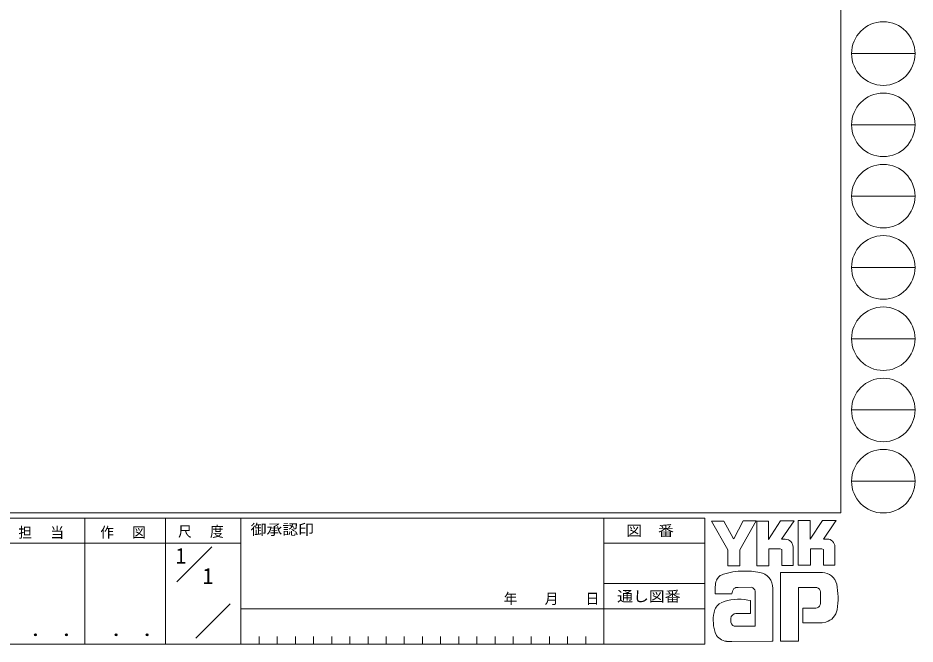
# Model space of a CAD drawing. Units: millimetres, scale not verified. Extents: x -841 to 746, y -594 to 534.
# Drawn here: x 247.5 to 745.8, y -594 to -246.2 of the extents above; entities that cross this region are included whole.
import ezdxf
from ezdxf.enums import TextEntityAlignment as Align

# ---------------------------------------------------------------- set-up
doc = ezdxf.new("R2010")
doc.units = ezdxf.units.MM
doc.header["$LTSCALE"] = 2
doc.layers.add('0-1_YKK_ZWAK', color=7, linetype='Continuous', lineweight=9)
doc.layers.add('0-2_USER1', color=4, linetype='Continuous')
doc.styles.add('ＭＳ ゴシック', font='')
doc.styles.get('ＭＳ ゴシック').set_extended_font_data('MS Gothic')

msp = doc.modelspace()

# ---------------------------------------------------------------- linework, layer by layer
at = {"layer": '0-1_YKK_ZWAK'}
for p, q in [((704.6, 528.8), (704.6, -521.2)), ((710.553, -266.008), (745.833, -266.008)), ((710.553, -305.6), (745.833, -305.6)), ((710.553, -345.192), (745.833, -345.192)), ((710.553, -384.784), (745.833, -384.784)), ((710.553, -424.376), (745.833, -424.376)), ((710.553, -463.968), (745.833, -463.968)), ((710.553, -503.56), (745.833, -503.56)), ((704.6, -521.2), (-835.4, -521.2)), ((629, -524), (-835.4, -524)), ((284.6, -524), (284.6, -594)), ((329.4, -524), (329.4, -594)), ((371.4, -524), (371.4, -594)), ((572.999, -524), (572.999, -594)), ((629, -524), (629, -594)), ((632.674, -525.812), (639.701, -525.812)), ((641.864, -541.597), (632.674, -525.812)), ((650.272, -525.596), (645.161, -535.542)), ((657.919, -550.463), (657.919, -525.65)), ((680.949, -525.433), (687.49, -525.433)), ((680.949, -550.247), (680.949, -525.433)), ((694.355, -525.433), (701.923, -525.433)), ((701.167, -526.731), (694.923, -535.65)), ((701.923, -525.433), (701.167, -526.731)), ((331.368, -537.999), (195, -537.999)), ((331.368, -537.999), (371.4, -537.999)), ((572.999, -538), (629, -538)), ((673.759, -535.813), (671.68, -535.813)), ((697.001, -535.65), (694.923, -535.65)), ((335.74, -559.472), (355.127, -540.086)), ((670.948, -541.165), (664.569, -541.165)), ((678.083, -540.137), (678.083, -550.301)), ((687.76, -541.111), (687.76, -550.247)), ((694.139, -541.111), (687.76, -541.111)), ((695.004, -541.435), (694.139, -541.111)), ((695.004, -550.192), (695.004, -541.435)), ((701.329, -540.137), (701.329, -550.192)), ((687.76, -550.247), (680.949, -550.247)), ((695.004, -550.091), (695.105, -550.192)), ((701.329, -550.192), (695.004, -550.192)), ((694.247, -554.193), (671.056, -554.193)), ((671.056, -554.193), (671.056, -592.413)), ((572.999, -560.399), (629, -560.399)), ((634.836, -566.14), (634.836, -562.282)), ((654.892, -562.41), (647.497, -562.55)), ((681.111, -562.518), (690.409, -562.518)), ((681.111, -592.413), (681.111, -562.518)), ((644.134, -566.14), (634.836, -566.14)), ((657.054, -584.142), (657.054, -564.68)), ((666.839, -563.167), (666.839, -592.359)), ((693.346, -565.513), (693.382, -570.781)), ((346.344, -590.69), (365.392, -571.642)), ((371.4, -574.4), (572.999, -574.4)), ((629, -574.399), (572.999, -574.399)), ((654.351, -577.06), (646.363, -577.069)), ((683.543, -573.979), (683.543, -582.25)), ((690.625, -573.979), (683.543, -573.979)), ((683.543, -582.25), (694.193, -582.25)), ((694.193, -582.25), (696.355, -581.763)), ((645.81, -584.142), (657.054, -584.142)), ((656.189, -584.142), (656.892, -584.142)), ((657.054, -584.14), (657.056, -584.142)), ((381.48, -589.8), (381.48, -594)), ((391.56, -589.8), (391.56, -594)), ((401.64, -589.8), (401.64, -594)), ((411.72, -589.8), (411.72, -594)), ((421.8, -589.8), (421.8, -594)), ((431.88, -589.8), (431.88, -594)), ((441.96, -589.8), (441.96, -594)), ((452.04, -589.8), (452.04, -594)), ((462.12, -589.8), (462.12, -594)), ((472.2, -589.8), (472.2, -594)), ((482.28, -589.8), (482.28, -594)), ((492.36, -589.8), (492.36, -594)), ((502.44, -589.8), (502.44, -594)), ((512.52, -589.8), (512.52, -594)), ((522.599, -589.8), (522.599, -594)), ((532.679, -589.8), (532.679, -594)), ((542.759, -589.8), (542.759, -594)), ((552.839, -589.8), (552.839, -594)), ((562.919, -589.8), (562.919, -594)), ((644.134, -592.521), (641.161, -592.521)), ((666.19, -592.467), (644.134, -592.521)), ((666.839, -592.359), (666.19, -592.467)), ((-835.4, -594), (629, -594))]:
    msp.add_line(p, q, dxfattribs=at)
for points in [[(639.701, -525.812), (644.729, -535.218), (645.161, -535.542)], [(650.272, -525.596), (657.524, -525.596), (648.459, -541.651)], [(657.919, -525.65), (664.352, -525.65), (664.352, -535.847), (671.11, -525.541)], [(671.11, -525.541), (678.76, -525.541), (671.68, -535.813)], [(687.49, -525.433), (687.49, -535.817), (694.355, -525.433)], [(648.459, -541.651), (648.459, -550.517), (641.864, -550.517), (641.864, -541.597)], [(664.569, -541.165), (664.569, -550.463), (657.919, -550.463)], [(678.083, -550.301), (671.813, -550.301), (671.813, -541.489), (670.948, -541.165)], [(652.946, -569.546), (654.351, -569.87), (654.351, -577.06)], [(671.056, -592.413), (679.543, -592.413), (681.111, -592.413)]]:
    msp.add_lwpolyline(points, dxfattribs=at)
for centre in [(728.193, -266.008), (728.193, -305.6), (728.193, -345.192), (728.193, -384.784), (728.193, -424.376), (728.193, -463.968), (728.193, -503.56)]:
    msp.add_circle(centre, 17.64, dxfattribs=at)
for centre, radius, start, end in [((673.758, -540.138), 4.325, 0.00165, 89.99603), ((697.001, -539.975), 4.325, 0.00165, 89.99603), ((640.213, -560.111), 4.887, 109.02126, 161.51263), ((650.445, -588.802), 35.36, 89.89165, 109.30847), ((651.483, -594.926), 41.496, 78.78009, 91.46938), ((658.061, -562.993), 8.897, 40.66422, 80.31693), ((657.618, -562.971), 9.223, 358.78058, 38.76563), ((693.944, -562.881), 8.682, 14.44571, 87.08746), ((644.919, -562.331), 10.075, 158.41083, 179.71774), ((647.23, -565.941), 3.402, 85.50551, 126.78038), ((653.912, -565.508), 3.249, 14.75519, 72.44994), ((690.73, -564.958), 2.458, 16.43123, 96.91661), ((661.332, -568.374), 41.72, 350.99026, 10.67624), ((648.351, -566.014), 4.218, 138.46381, 181.71359), ((686.063, -566.415), 7.347, 4.93422, 17.03551), ((641.854, -577.855), 7.816, 121.8271, 169.08475), ((648.041, -595.708), 26.618, 79.38097, 112.05824), ((690.627, -571.367), 2.611, 269.95467, 342.90144), ((686.02, -570.082), 7.393, 343.6902, 354.75362), ((655.898, -580.79), 22.165, 168.76372, 199.80078), ((646.38, -579.959), 2.89, 90.33952, 178.03638), ((694.07, -573.49), 8.583, 285.4429, 349.90448), ((648.165, -580.656), 4.737, 171.08202, 216.71922), ((646.3, -581.13), 3.051, 230.97279, 260.7549), ((641.88, -584.885), 7.646, 207.31435, 263.59464)]:
    msp.add_arc(centre, radius, start, end, dxfattribs=at)

# ---------------------------------------------------------------- texts
at = {"layer": '0-1_YKK_ZWAK', "style": 'ＭＳ ゴシック', "width": 1.1}
for s, p in [('御承認印', (376.734, -535.066)), ('図\u3000番', (585.395, -535.724)), ('通し図番', (580.358, -572.169))]:
    msp.add_text(s, height=5.865, dxfattribs=at).set_placement(p, align=Align.BOTTOM_LEFT)
at = {"layer": '0-1_YKK_ZWAK', "color": 3, "style": 'ＭＳ ゴシック', "width": 1.15}
for p in [(248.71, -591.892), (293.51, -591.892)]:
    msp.add_text(' ． ．', height=7.331, dxfattribs=at).set_placement(p, align=Align.BOTTOM_LEFT)
at = {"layer": '0-1_YKK_ZWAK', "char_height": 5.865, "attachment_point": 7, "style": 'ＭＳ ゴシック'}
for s, insert in [('\\T1.17;\\W0.95;担\\~\\~当', (247.709, -535.56)), ('\\T1.17;\\W0.95;作\\~\\~図', (293.24, -535.524)), ('\\T1.17;\\W0.95;尺\\~\\~度', (336.425, -535.074)), ('\\T1.2;\\W0.95;年\\~\\~\\~月\\~\\~\\~日', (517.353, -572.338))]:
    msp.add_mtext(s, dxfattribs=dict(at, insert=insert))
at = {"layer": '0-2_USER1', "color": 3, "style": 'ＭＳ ゴシック'}
for p in [(335, -551.999), (350.067, -563.199)]:
    msp.add_text('1', height=8.798, dxfattribs=at).set_placement(p, align=Align.BOTTOM_LEFT)

doc.saveas('drawing.dxf')
